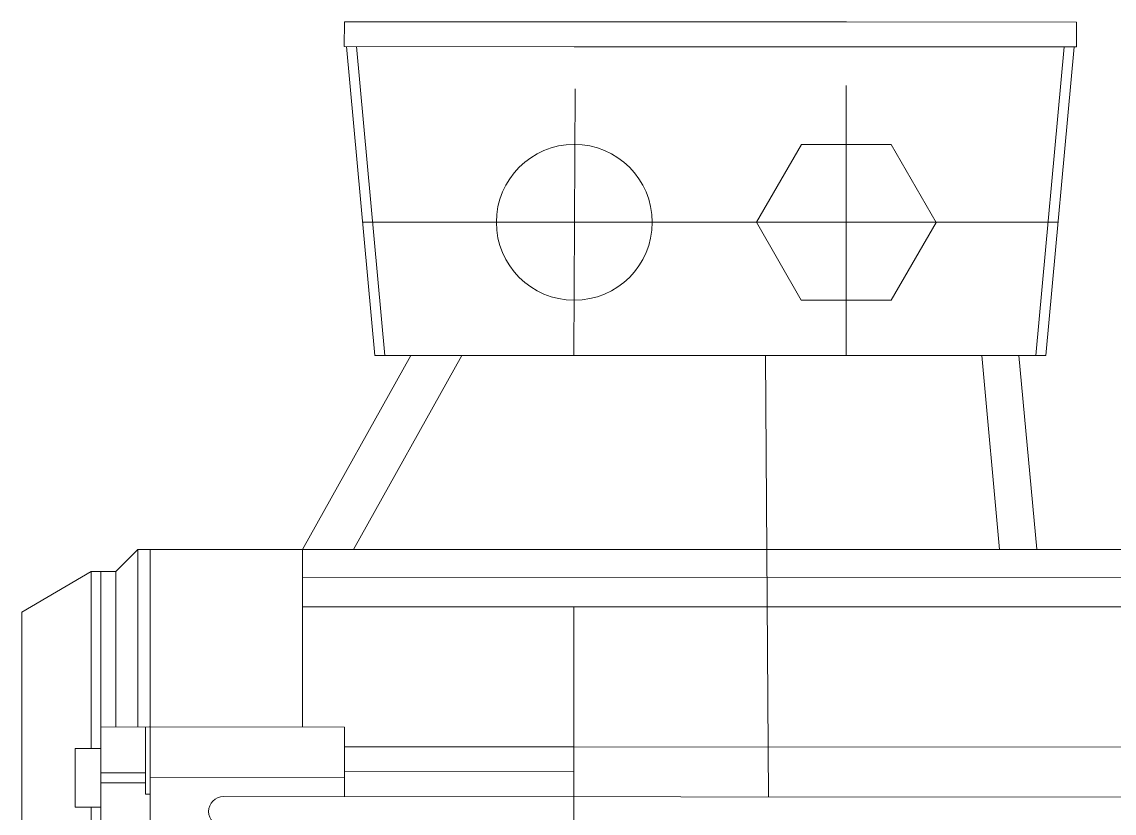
# Model space of a CAD drawing. Header units: millimetres. Extents: x 0 to 559189, y 1 to 426050.
# Drawn here: x 287918 to 299137, y 293414 to 301539 of the extents above; entities that cross this region are included whole.
import ezdxf

# ---------------------------------------------------------------- set-up
doc = ezdxf.new("R2010")
doc.units = ezdxf.units.MM
doc.header["$LTSCALE"] = 25.4

msp = doc.modelspace()

# ---------------------------------------------------------------- linework, layer by layer
at = {"color": 7, "lineweight": 5}
for p, q in [((291230.09, 301539.2), (291229.89, 301285.2)), ((293592.29, 301538.25), (291230.09, 301539.2)), ((293592.29, 301538.25), (296386.29, 301538.25)), ((296386.29, 301538.25), (298748.49, 301537.3)), ((298748.49, 301537.3), (298748.86, 301283.3)), ((293592.19, 301284.25), (291229.89, 301285.2)), ((291253.3, 301285.19), (291543.22, 298111.86)), ((291355.33, 301285.15), (291645.24, 298111.86)), ((293592.29, 301284.25), (296386.29, 301284.25)), ((296386.19, 301284.25), (298748.86, 301283.3)), ((298623.13, 301283.35), (298331.76, 298111.86)), ((298725.16, 301283.31), (298433.79, 298111.86)), ((293587.51, 298111.86), (293601.85, 300849.89)), ((296385.77, 298111.86), (296385.77, 300885.8)), ((291418.15, 299480.85), (298559.56, 299480.85)), ((291911.75, 298111.86), (290799.81, 296121.2)), ((292435.44, 298111.86), (291323.58, 296121.35)), ((298433.79, 298111.86), (291543.22, 298111.86)), ((295555.35, 298111.86), (295587.57, 293579.35)), ((297776.46, 298111.86), (297961.01, 296123.18)), ((298159.1, 298111.86), (298343.63, 296123.28)), ((288882.38, 295896.86), (289108.22, 296121.2)), ((289108.22, 296121.2), (289107.71, 294299.26)), ((289108.22, 296121.2), (290799.81, 296121.2)), ((289235.22, 296121.2), (289235.37, 292627.96)), ((290799.81, 296121.2), (300373.75, 296123.21)), ((290801.32, 294297.79), (290799.81, 296121.2)), ((287919.02, 295479.49), (288628.38, 295897.05)), ((288628.25, 295896.97), (288882.38, 295896.86)), ((288628.25, 295896.97), (288628.25, 294077.43)), ((288729.98, 295896.97), (288729.04, 292627.96)), ((288882.38, 295896.86), (288882.38, 294298.93)), ((290800.05, 295835.86), (309245.08, 295831.71)), ((293587.51, 295533.87), (290800.3, 295533.87)), ((292095.15, 295533.6), (309245.08, 295529.45)), ((293587.51, 295533.87), (293580.82, 285573.56)), ((287919.02, 295479.49), (287918.39, 294209.49)), ((289235.3, 294299.44), (288729.52, 294298.71)), ((289187.54, 293608.33), (289187.54, 294299.37)), ((291230.62, 294297.34), (289228.19, 294299.45)), ((291230.55, 294095.02), (291230.62, 294297.34)), ((287917.73, 290876.99), (287918.39, 294209.49)), ((288465.17, 294077.12), (288729.46, 294077.63)), ((288465.17, 293476.32), (288465.17, 294077.12)), ((291230.55, 294095.02), (293585.37, 294094)), ((291230.55, 293583.05), (291230.55, 294095.02)), ((293586.55, 294094.64), (309372.04, 294085.31)), ((291230.55, 293841.02), (293585.23, 293840)), ((289187.54, 293726.61), (288729.36, 293726.17)), ((289187.54, 293828.21), (288729.38, 293827.77)), ((291230.55, 293779.37), (289235.32, 293777.46)), ((289187.54, 293608.33), (289235.33, 293608.33)), ((289987.85, 293584.23), (309372.04, 293571.13)), ((288465.17, 293476.32), (288729.28, 293476.32)), ((288628.25, 293476.32), (288628.25, 292627.96)), ((289836.24, 293432.09), (289836.24, 293431.83))]:
    msp.add_line(p, q, dxfattribs=at)
msp.add_lwpolyline([(295924.04, 300281.07), (295461.9, 299481.08), (295923.63, 298680.87), (296847.51, 298680.63), (297309.65, 299480.62), (296847.91, 300280.83)], close=True, dxfattribs=at)
msp.add_circle((293591.77, 299480.85), 800.1, dxfattribs=at)
msp.add_arc((289988.7, 293431.77), 152.47, 90.321333, 270.276322, dxfattribs=at)

doc.saveas('drawing.dxf')
